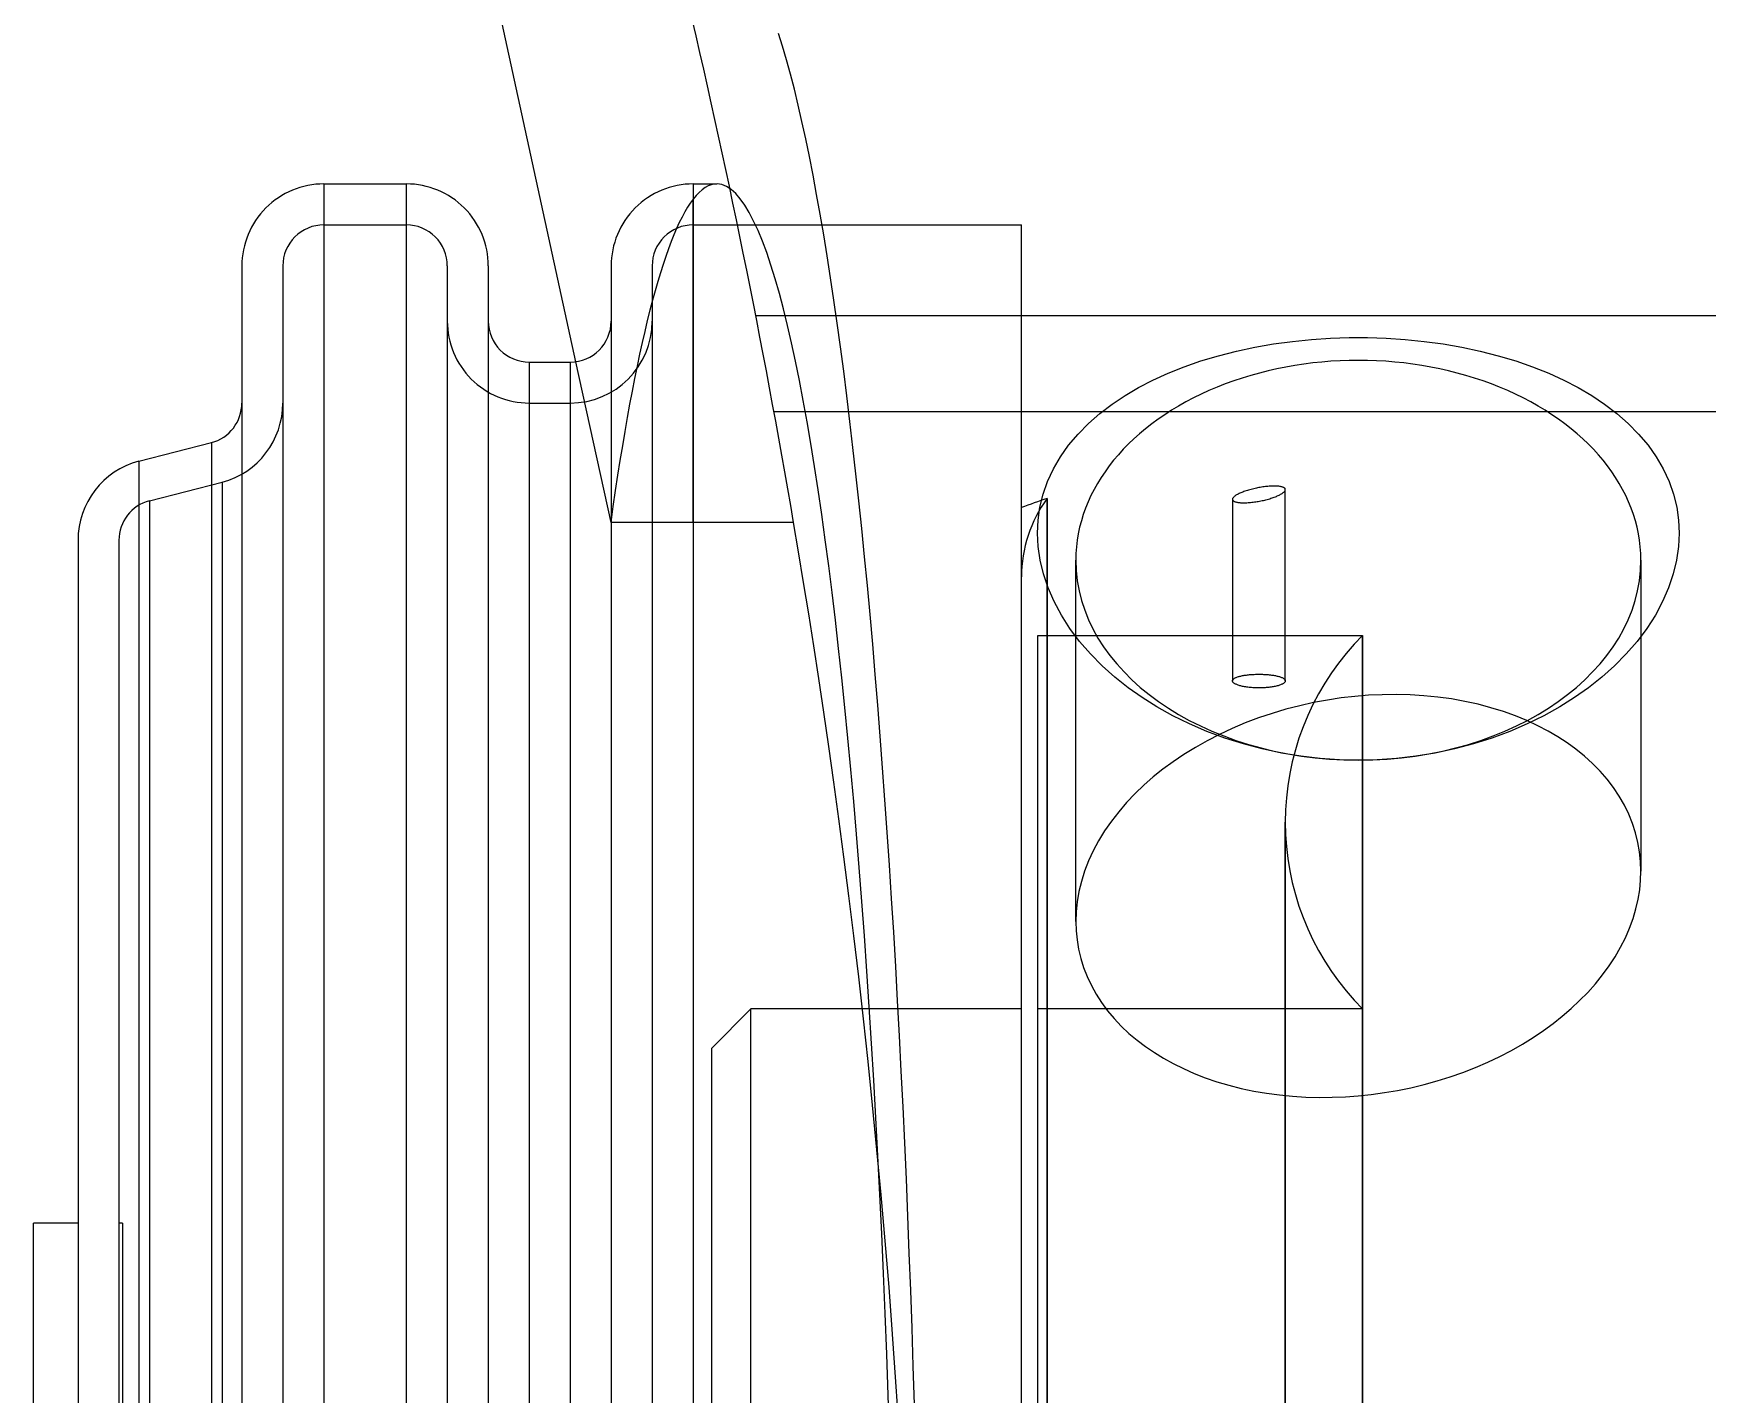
# Model space of a CAD drawing. Header units: millimetres. Extents: x -29 to 3384, y -388 to 1226.
# Drawn here: x 892.37 to 917.75, y -68.88 to -48.25 of the extents above; entities that cross this region are included whole.
import ezdxf

# ---------------------------------------------------------------- set-up
doc = ezdxf.new("R2010")
doc.units = ezdxf.units.MM
doc.layers.add('MAIN-1', color=7, linetype='Continuous')
doc.layers.add('MAIN-2', color=7, linetype='Continuous')

msp = doc.modelspace()

# ---------------------------------------------------------------- linework, layer by layer
at = {"layer": 'MAIN-1'}
for p, q in [((899.34529, -47.53261), (900.58782, -53.22717)), ((896.77129, -50.53261), (896.77129, -77.53261)), ((896.77129, -50.53261), (898.02179, -50.53261)), ((898.02179, -50.53261), (898.02179, -77.53261)), ((902.36879, -50.53261), (902.36879, -77.53261)), ((902.36879, -50.53261), (902.72733, -50.53261)), ((895.52929, -51.77461), (895.52929, -77.53261)), ((899.26379, -51.77461), (899.26379, -77.53261)), ((901.12679, -51.77461), (901.12679, -77.53261)), ((910.60388, -53.0665), (910.8834, -53.00687)), ((910.8834, -53.00687), (911.16769, -52.95742)), ((911.16769, -52.95742), (911.45478, -52.91822)), ((911.45478, -52.91822), (911.74271, -52.88927)), ((911.74271, -52.88927), (912.0294, -52.87035)), ((912.0294, -52.87035), (912.31274, -52.86108)), ((912.31274, -52.86108), (912.59225, -52.86108)), ((912.59225, -52.86108), (912.87559, -52.87035)), ((912.87559, -52.87035), (913.16228, -52.88927)), ((913.16228, -52.88927), (913.45021, -52.91822)), ((913.45021, -52.91822), (913.7373, -52.95742)), ((913.7373, -52.95742), (914.02159, -53.00687)), ((914.02159, -53.00687), (914.30111, -53.0665)), ((899.88479, -53.23261), (899.88479, -77.53261)), ((899.88479, -53.23261), (900.50579, -53.23261)), ((900.50579, -53.23261), (900.50579, -77.53261)), ((909.81105, -53.30434), (910.06603, -53.21565)), ((910.06603, -53.21565), (910.33087, -53.13622)), ((910.33087, -53.13622), (910.60388, -53.0665)), ((914.30111, -53.0665), (914.57411, -53.13622)), ((914.57411, -53.13622), (914.83895, -53.21565)), ((914.83895, -53.21565), (915.09393, -53.30434)), ((909.12025, -53.61959), (909.33687, -53.50717)), ((909.33687, -53.50717), (909.56755, -53.40179)), ((909.56755, -53.40179), (909.81105, -53.30434)), ((915.09393, -53.30434), (915.33743, -53.40179)), ((915.33743, -53.40179), (915.56812, -53.50717)), ((915.56812, -53.50717), (915.78474, -53.61959)), ((908.71973, -53.87113), (908.91575, -53.74003)), ((908.91575, -53.74003), (909.12025, -53.61959)), ((915.78474, -53.61959), (915.98924, -53.74003)), ((915.98924, -53.74003), (916.18526, -53.87113)), ((908.36167, -54.1638), (908.53431, -54.01253)), ((908.53431, -54.01253), (908.71973, -53.87113)), ((916.18526, -53.87113), (916.37067, -54.01253)), ((916.37067, -54.01253), (916.54331, -54.1638)), ((908.20355, -54.32429), (908.36167, -54.1638)), ((916.54331, -54.1638), (916.70144, -54.32429)), ((893.96584, -54.73293), (895.06902, -54.45345)), ((895.06902, -54.45345), (895.06902, -77.53261)), ((907.93657, -54.66955), (908.06138, -54.49315)), ((908.06138, -54.49315), (908.20355, -54.32429)), ((916.70144, -54.32429), (916.84361, -54.49315)), ((916.84361, -54.49315), (916.96842, -54.66955)), ((893.96584, -54.73293), (893.96584, -77.53261)), ((907.83009, -54.85265), (907.93657, -54.66955)), ((916.96842, -54.66955), (917.0749, -54.85265)), ((907.67457, -55.23416), (907.74255, -55.04126)), ((907.74255, -55.04126), (907.83009, -54.85265)), ((917.0749, -54.85265), (917.16244, -55.04126)), ((917.16244, -55.04126), (917.23042, -55.23416)), ((907.62647, -55.43001), (907.67457, -55.23416)), ((917.23042, -55.23416), (917.27852, -55.43001)), ((907.59792, -55.62729), (907.62647, -55.43001)), ((917.27852, -55.43001), (917.30707, -55.62729)), ((907.58849, -55.82443), (907.59792, -55.62729)), ((907.5983, -56.02742), (907.58849, -55.82443)), ((917.31649, -55.82443), (917.30669, -56.02742)), ((917.30707, -55.62729), (917.31649, -55.82443)), ((893.04529, -55.93261), (893.04529, -77.53261)), ((907.62801, -56.23435), (907.5983, -56.02742)), ((917.30669, -56.02742), (917.27697, -56.23435)), ((907.67808, -56.44355), (907.62801, -56.23435)), ((917.27697, -56.23435), (917.2269, -56.44355)), ((907.74884, -56.65339), (907.67808, -56.44355)), ((917.2269, -56.44355), (917.15615, -56.65339)), ((907.83989, -56.86222), (907.74884, -56.65339)), ((917.15615, -56.65339), (917.06509, -56.86222)), ((907.95059, -57.06838), (907.83989, -56.86222)), ((908.08027, -57.2703), (907.95059, -57.06838)), ((916.9544, -57.06838), (916.82472, -57.2703)), ((917.06509, -56.86222), (916.9544, -57.06838)), ((908.22781, -57.46663), (908.08027, -57.2703)), ((916.82472, -57.2703), (916.67717, -57.46663)), ((908.39172, -57.65593), (908.22781, -57.46663)), ((916.67717, -57.46663), (916.51327, -57.65593)), ((908.57044, -57.83675), (908.39172, -57.65593)), ((908.76202, -58.00786), (908.57044, -57.83675)), ((916.33455, -57.83675), (916.14297, -58.00786)), ((916.51327, -57.65593), (916.33455, -57.83675)), ((908.96412, -58.16821), (908.76202, -58.00786)), ((916.14297, -58.00786), (915.94086, -58.16821)), ((909.17515, -58.31729), (908.96412, -58.16821)), ((909.4001, -58.45872), (909.17515, -58.31729)), ((911.9847, -58.35389), (911.77404, -58.39283)), ((912.19412, -58.32255), (911.9847, -58.35389)), ((912.40127, -58.29872), (912.19412, -58.32255)), ((912.60711, -58.28213), (912.40127, -58.29872)), ((912.81553, -58.27252), (912.60711, -58.28213)), ((913.02569, -58.27014), (912.81553, -58.27252)), ((913.23656, -58.2753), (913.02569, -58.27014)), ((913.44709, -58.28823), (913.23656, -58.2753)), ((913.65631, -58.309), (913.44709, -58.28823)), ((913.86324, -58.33757), (913.65631, -58.309)), ((914.06693, -58.3739), (913.86324, -58.33757)), ((915.72984, -58.31729), (915.50489, -58.45872)), ((915.94086, -58.16821), (915.72984, -58.31729)), ((909.63932, -58.5922), (909.4001, -58.45872)), ((909.89147, -58.7162), (909.63932, -58.5922)), ((911.14502, -58.55562), (910.9396, -58.62473)), ((911.35322, -58.4938), (911.14502, -58.55562)), ((911.56321, -58.43947), (911.35322, -58.4938)), ((911.77404, -58.39283), (911.56321, -58.43947)), ((914.26649, -58.41794), (914.06693, -58.3739)), ((914.46117, -58.46945), (914.26649, -58.41794)), ((914.65018, -58.52813), (914.46117, -58.46945)), ((914.8327, -58.59365), (914.65018, -58.52813)), ((915.00796, -58.66566), (914.8327, -58.59365)), ((915.26567, -58.5922), (915.01352, -58.7162)), ((915.50489, -58.45872), (915.26567, -58.5922)), ((910.15506, -58.82941), (909.89147, -58.7162)), ((910.4283, -58.93085), (910.15506, -58.82941)), ((910.54069, -58.78392), (910.34877, -58.87329)), ((910.7379, -58.70092), (910.54069, -58.78392)), ((910.9396, -58.62473), (910.7379, -58.70092)), ((914.74993, -58.82941), (914.47668, -58.93085)), ((915.01352, -58.7162), (914.74993, -58.82941)), ((910.70941, -59.0196), (910.4283, -58.93085)), ((910.99665, -59.09494), (910.70941, -59.0196)), ((911.28804, -59.15655), (910.99665, -59.09494)), ((913.90834, -59.09494), (913.61695, -59.15655)), ((914.19558, -59.0196), (913.90834, -59.09494)), ((914.47668, -58.93085), (914.19558, -59.0196)), ((911.58148, -59.20415), (911.28804, -59.15655)), ((911.87487, -59.23761), (911.58148, -59.20415)), ((912.16595, -59.25733), (911.87487, -59.23761)), ((912.45249, -59.2638), (912.16595, -59.25733)), ((912.73903, -59.25733), (912.45249, -59.2638)), ((913.03012, -59.23761), (912.73903, -59.25733)), ((913.3235, -59.20415), (913.03012, -59.23761)), ((913.61695, -59.15655), (913.3235, -59.20415)), ((893.04529, -66.28261), (892.37029, -66.28261)), ((892.37029, -88.78261), (892.37029, -66.28261))]:
    msp.add_line(p, q, dxfattribs=at)
for centre, radius, start, end in [((896.77129, -51.77461), 1.242, 89.999981, 180.000037), ((898.02179, -51.77461), 1.242, 359.999943, 89.999981), ((902.36879, -51.77461), 1.242, 89.999981, 180.000037), ((899.88479, -52.61161), 0.621, 179.99998, 270.000019), ((900.50579, -52.61161), 0.621, 270.000019, 0), ((894.90829, -53.85361), 0.621, 284.999939, 0.000115), ((894.28729, -55.93261), 1.242, 104.999959, 180.00002)]:
    msp.add_arc(centre, radius, start, end, dxfattribs=at)
for centre, major_axis, ratio, start_param, end_param in [((902.72732, -77.53261), (0, 30.7), 0.1015625, -2.83616003, -0.30543262), ((902.72732, -77.53261), (0, -27), 0.1015625, 1.57079633, 3.13869829), ((912.45249, -56.23526), (-4.283, 0), 0.70710678, 3.14159265, 6.28318531), ((912.45249, -56.23526), (-4.283, 0), 0.70710678, 0, 3.14159265)]:
    msp.add_ellipse(centre, major_axis=major_axis, ratio=ratio, start_param=start_param, end_param=end_param, dxfattribs=at)
at = {"layer": 'MAIN-2'}
for p, q in [((896.77129, -50.53261), (896.77129, -77.53261)), ((898.02179, -50.53261), (898.02179, -77.53261)), ((902.36879, -50.53261), (902.36879, -50.76438)), ((902.36879, -55.66261), (902.36879, -50.76438)), ((896.77129, -51.15361), (896.77129, -77.53261)), ((896.77129, -51.15361), (896.77129, -77.53261)), ((896.77129, -51.15361), (898.02179, -51.15361)), ((898.02179, -51.15361), (898.02179, -77.53261)), ((898.02179, -51.15361), (898.02179, -77.53261)), ((902.36879, -51.15361), (902.36879, -77.53261)), ((902.36879, -51.15361), (902.36879, -77.53261)), ((902.36879, -51.15361), (907.34529, -51.15361)), ((907.34529, -77.53261), (907.34529, -51.15361)), ((896.15029, -51.77461), (896.15029, -77.53261)), ((898.64279, -51.77461), (898.64279, -77.53261)), ((901.74779, -51.77461), (901.74779, -77.53261)), ((927.37178, -52.53261), (903.3188, -52.53261)), ((899.88479, -53.23261), (899.88479, -77.53261)), ((900.50579, -53.23261), (900.50579, -77.53261)), ((900.58782, -53.22717), (901.11922, -55.66261)), ((899.88479, -53.85361), (899.88479, -77.53261)), ((899.88479, -53.85361), (899.88479, -77.53261)), ((899.88479, -53.85361), (900.50579, -53.85361)), ((900.50579, -53.85361), (900.50579, -77.53261)), ((900.50579, -53.85361), (900.50579, -77.53261)), ((903.59441, -53.98261), (927.09617, -53.98261)), ((895.06902, -54.45345), (895.06902, -77.53261)), ((893.96584, -54.73293), (893.96584, -77.53261)), ((894.12657, -55.33277), (895.22975, -55.05329)), ((895.22975, -55.05329), (895.22975, -77.53261)), ((895.22975, -55.05329), (895.22975, -77.53261)), ((907.73606, -55.29863), (907.73606, -99.76658)), ((907.73606, -99.76658), (907.73606, -55.29863)), ((910.5458, -55.30669), (910.54529, -55.31191)), ((910.54529, -55.31191), (910.54579, -55.31685)), ((910.54529, -55.31191), (910.54529, -58.06258)), ((910.54579, -55.31685), (910.54728, -55.32167)), ((910.54734, -55.30123), (910.5458, -55.30669)), ((910.5499, -55.29555), (910.54734, -55.30123)), ((910.5535, -55.28967), (910.5499, -55.29555)), ((910.55813, -55.28361), (910.5535, -55.28967)), ((910.56379, -55.27741), (910.55813, -55.28361)), ((910.5705, -55.27109), (910.56379, -55.27741)), ((910.57824, -55.26467), (910.5705, -55.27109)), ((910.58701, -55.25819), (910.57824, -55.26467)), ((910.59671, -55.25167), (910.58701, -55.25819)), ((910.60729, -55.24514), (910.59671, -55.25167)), ((910.61865, -55.23865), (910.60729, -55.24514)), ((910.63073, -55.23221), (910.61865, -55.23865)), ((910.64345, -55.22586), (910.63073, -55.23221)), ((910.65673, -55.21964), (910.64345, -55.22586)), ((910.67059, -55.21352), (910.65673, -55.21964)), ((910.68532, -55.20739), (910.67059, -55.21352)), ((910.70086, -55.20126), (910.68532, -55.20739)), ((910.71716, -55.19517), (910.70086, -55.20126)), ((910.73415, -55.18914), (910.71716, -55.19517)), ((910.75176, -55.18321), (910.73415, -55.18914)), ((910.76992, -55.17741), (910.75176, -55.18321)), ((910.78858, -55.17175), (910.76992, -55.17741)), ((910.80767, -55.16628), (910.78858, -55.17175)), ((910.82708, -55.16102), (910.80767, -55.16628)), ((910.84674, -55.15597), (910.82708, -55.16102)), ((910.86654, -55.15116), (910.84674, -55.15597)), ((910.88639, -55.1466), (910.86654, -55.15116)), ((910.9062, -55.14231), (910.88639, -55.1466)), ((910.92586, -55.13831), (910.9062, -55.14231)), ((910.94528, -55.1346), (910.92586, -55.13831)), ((910.9647, -55.13116), (910.94528, -55.1346)), ((910.98436, -55.12792), (910.9647, -55.13116)), ((911.00416, -55.12492), (910.98436, -55.12792)), ((911.02401, -55.12216), (911.00416, -55.12492)), ((911.04382, -55.11968), (911.02401, -55.12216)), ((911.06348, -55.11749), (911.04382, -55.11968)), ((911.05195, -55.31826), (911.07122, -55.31321)), ((911.0829, -55.1156), (911.06348, -55.11749)), ((911.07122, -55.31321), (911.09021, -55.30795)), ((911.10198, -55.11404), (911.0829, -55.1156)), ((911.09021, -55.30795), (911.10885, -55.30251)), ((911.12064, -55.11282), (911.10198, -55.11404)), ((911.10885, -55.30251), (911.12704, -55.2969)), ((911.13881, -55.11194), (911.12064, -55.11282)), ((911.12704, -55.2969), (911.14475, -55.29115)), ((911.15642, -55.11138), (911.13881, -55.11194)), ((911.14475, -55.29115), (911.16189, -55.28528)), ((911.17341, -55.11116), (911.15642, -55.11138)), ((911.16189, -55.28528), (911.1784, -55.27934)), ((911.18971, -55.11124), (911.17341, -55.11116)), ((911.1784, -55.27934), (911.19423, -55.27335)), ((911.20526, -55.11165), (911.18971, -55.11124)), ((911.19423, -55.27335), (911.20931, -55.26733)), ((911.21998, -55.11235), (911.20526, -55.11165)), ((911.20931, -55.26733), (911.22358, -55.26131)), ((911.23385, -55.11336), (911.21998, -55.11235)), ((911.22358, -55.26131), (911.23706, -55.25529)), ((911.24713, -55.1147), (911.23385, -55.11336)), ((911.23706, -55.25529), (911.25001, -55.24914)), ((911.25985, -55.11636), (911.24713, -55.1147)), ((911.25001, -55.24914), (911.2624, -55.24288)), ((911.27193, -55.11835), (911.25985, -55.11636)), ((911.2624, -55.24288), (911.27415, -55.23654)), ((911.2833, -55.12066), (911.27193, -55.11835)), ((911.27415, -55.23654), (911.2852, -55.23015)), ((911.29387, -55.1233), (911.2833, -55.12066)), ((911.2852, -55.23015), (911.29547, -55.22374)), ((911.30358, -55.12624), (911.29387, -55.1233)), ((911.29547, -55.22374), (911.30489, -55.21734)), ((911.31234, -55.1295), (911.30358, -55.12624)), ((911.30489, -55.21734), (911.31338, -55.21097)), ((911.32009, -55.13306), (911.31234, -55.1295)), ((911.31338, -55.21097), (911.32089, -55.20467)), ((911.3268, -55.13691), (911.32009, -55.13306)), ((911.32089, -55.20467), (911.32738, -55.19847)), ((911.33246, -55.14103), (911.3268, -55.13691)), ((911.32738, -55.19847), (911.33287, -55.19239)), ((911.33709, -55.14538), (911.33246, -55.14103)), ((911.33287, -55.19239), (911.33735, -55.18644)), ((911.34068, -55.14994), (911.33709, -55.14538)), ((911.33735, -55.18644), (911.34083, -55.18067)), ((911.34325, -55.15468), (911.34068, -55.14994)), ((911.34083, -55.18067), (911.34331, -55.17509)), ((911.34478, -55.15957), (911.34325, -55.15468)), ((911.34331, -55.17509), (911.3448, -55.16972)), ((911.34529, -55.1646), (911.34478, -55.15957)), ((911.3448, -55.16972), (911.34529, -55.1646)), ((911.34529, -58.06258), (911.34529, -55.1646)), ((894.12657, -55.33277), (894.12657, -77.53261)), ((894.12657, -55.33277), (894.12657, -77.53261)), ((910.54728, -55.32167), (910.54976, -55.32633)), ((910.54976, -55.32633), (910.55324, -55.33083)), ((910.55324, -55.33083), (910.55772, -55.33512)), ((910.55772, -55.33512), (910.56321, -55.33918)), ((910.56321, -55.33918), (910.5697, -55.343)), ((910.5697, -55.343), (910.5772, -55.34653)), ((910.5772, -55.34653), (910.58569, -55.34977)), ((910.58569, -55.34977), (910.59511, -55.3527)), ((910.59511, -55.3527), (910.60538, -55.35533)), ((910.60538, -55.35533), (910.61643, -55.35765)), ((910.61643, -55.35765), (910.62818, -55.35966)), ((910.62818, -55.35966), (910.64057, -55.36136)), ((910.64057, -55.36136), (910.65352, -55.36273)), ((910.65352, -55.36273), (910.66699, -55.36379)), ((910.66699, -55.36379), (910.68126, -55.36456)), ((910.68126, -55.36456), (910.69634, -55.36502)), ((910.69634, -55.36502), (910.71217, -55.36519)), ((910.71217, -55.36519), (910.72868, -55.36505)), ((910.72868, -55.36505), (910.74582, -55.3646)), ((910.74582, -55.3646), (910.76352, -55.36383)), ((910.76352, -55.36383), (910.78172, -55.36274)), ((910.78172, -55.36274), (910.80035, -55.36133)), ((910.80035, -55.36133), (910.81934, -55.35958)), ((910.81934, -55.35958), (910.83861, -55.35754)), ((910.83861, -55.35754), (910.85805, -55.35521)), ((910.85805, -55.35521), (910.87757, -55.35261)), ((910.87757, -55.35261), (910.89709, -55.34976)), ((910.89709, -55.34976), (910.91652, -55.34668)), ((910.91652, -55.34668), (910.93576, -55.34338)), ((910.93576, -55.34338), (910.9548, -55.33988)), ((910.9548, -55.33988), (910.97404, -55.33609)), ((910.97404, -55.33609), (910.99346, -55.33201)), ((910.99346, -55.33201), (911.01299, -55.32767)), ((911.01299, -55.32767), (911.03251, -55.32308)), ((911.03251, -55.32308), (911.05195, -55.31826)), ((902.36879, -55.66261), (901.11922, -55.66261)), ((902.36879, -55.66261), (902.36879, -77.53261)), ((903.89249, -55.66261), (902.36879, -55.66261)), ((903.96808, -56.11028), (903.89249, -55.66263)), ((893.66629, -55.93261), (893.66629, -77.53261)), ((904.04432, -56.57171), (903.96808, -56.11028)), ((908.16949, -61.70924), (908.16949, -56.23526)), ((916.73549, -56.23526), (916.73549, -60.9447)), ((904.1209, -57.04598), (904.04432, -56.57171)), ((907.34529, -77.53261), (907.34529, -56.48623)), ((904.19753, -57.53205), (904.1209, -57.04598)), ((904.27389, -58.02878), (904.19753, -57.53205)), ((907.59529, -57.37575), (912.51687, -57.37575)), ((907.59529, -97.68946), (907.59529, -57.37575)), ((912.38926, -57.5094), (912.26796, -57.6488)), ((912.51687, -57.37575), (912.38926, -57.5094)), ((912.51687, -97.68946), (912.51687, -57.37575)), ((912.51687, -57.37575), (912.51687, -97.68946)), ((912.15322, -57.79364), (912.0453, -57.94364)), ((912.26796, -57.6488), (912.15322, -57.79364)), ((904.34973, -58.53524), (904.27389, -58.02878)), ((910.54529, -58.06258), (910.54569, -58.0581)), ((910.54574, -58.06735), (910.54529, -58.06258)), ((910.54569, -58.0581), (910.54687, -58.05359)), ((910.54707, -58.0722), (910.54574, -58.06735)), ((910.54687, -58.05359), (910.54885, -58.04906)), ((910.54929, -58.07709), (910.54707, -58.0722)), ((910.54885, -58.04906), (910.55162, -58.04452)), ((910.55241, -58.08201), (910.54929, -58.07709)), ((910.55162, -58.04452), (910.55519, -58.04001)), ((910.55643, -58.08694), (910.55241, -58.08201)), ((910.55519, -58.04001), (910.55956, -58.03553)), ((910.56135, -58.09186), (910.55643, -58.08694)), ((910.55956, -58.03553), (910.56474, -58.0311)), ((910.56718, -58.09674), (910.56135, -58.09186)), ((910.56474, -58.0311), (910.57072, -58.02674)), ((910.57392, -58.10157), (910.56718, -58.09674)), ((910.57072, -58.02674), (910.57752, -58.02247)), ((910.58156, -58.10631), (910.57392, -58.10157)), ((910.57752, -58.02247), (910.58511, -58.0183)), ((910.59008, -58.11096), (910.58156, -58.10631)), ((910.58511, -58.0183), (910.59345, -58.01424)), ((910.59345, -58.01424), (910.60249, -58.0103)), ((910.60249, -58.0103), (910.61218, -58.0065)), ((910.61218, -58.0065), (910.62247, -58.00283)), ((910.62247, -58.00283), (910.6333, -57.99933)), ((910.6333, -57.99933), (910.64463, -57.99598)), ((910.64463, -57.99598), (910.65641, -57.99281)), ((910.65641, -57.99281), (910.66863, -57.98981)), ((910.66863, -57.98981), (910.68152, -57.98693)), ((910.68152, -57.98693), (910.69509, -57.98417)), ((910.69509, -57.98417), (910.70928, -57.98153)), ((910.70928, -57.98153), (910.72405, -57.97903)), ((910.72405, -57.97903), (910.73935, -57.97668)), ((910.73935, -57.97668), (910.75515, -57.97449)), ((910.75515, -57.97449), (910.77138, -57.97247)), ((910.77138, -57.97247), (910.788, -57.97064)), ((910.788, -57.97064), (910.80498, -57.969)), ((910.80498, -57.969), (910.82224, -57.96756)), ((910.82224, -57.96756), (910.83971, -57.96631)), ((910.83971, -57.96631), (910.85734, -57.96526)), ((910.85734, -57.96526), (910.87504, -57.9644)), ((910.87504, -57.9644), (910.89276, -57.96374)), ((910.89276, -57.96374), (910.91042, -57.96327)), ((910.91042, -57.96327), (910.92795, -57.96298)), ((910.92795, -57.96298), (910.94529, -57.96289)), ((910.94529, -57.96289), (910.96263, -57.96298)), ((910.96263, -57.96298), (910.98017, -57.96327)), ((910.98017, -57.96327), (910.99783, -57.96374)), ((910.99783, -57.96374), (911.01554, -57.9644)), ((911.01554, -57.9644), (911.03325, -57.96526)), ((911.03325, -57.96526), (911.05087, -57.96631)), ((911.05087, -57.96631), (911.06835, -57.96756)), ((911.06835, -57.96756), (911.08561, -57.969)), ((911.08561, -57.969), (911.10258, -57.97064)), ((911.10258, -57.97064), (911.11921, -57.97247)), ((911.11921, -57.97247), (911.13544, -57.97449)), ((911.13544, -57.97449), (911.15123, -57.97668)), ((911.15123, -57.97668), (911.16654, -57.97903)), ((911.16654, -57.97903), (911.18131, -57.98153)), ((911.18131, -57.98153), (911.1955, -57.98417)), ((911.1955, -57.98417), (911.20906, -57.98693)), ((911.20906, -57.98693), (911.22196, -57.98981)), ((911.22196, -57.98981), (911.23418, -57.99281)), ((911.23418, -57.99281), (911.24595, -57.99598)), ((911.24595, -57.99598), (911.25729, -57.99933)), ((911.25729, -57.99933), (911.26812, -58.00283)), ((911.26812, -58.00283), (911.27841, -58.0065)), ((911.27841, -58.0065), (911.2881, -58.0103)), ((911.2881, -58.0103), (911.29714, -58.01424)), ((911.29714, -58.01424), (911.30548, -58.0183)), ((911.30902, -58.10631), (911.30051, -58.11096)), ((911.30548, -58.0183), (911.31307, -58.02247)), ((911.31667, -58.10157), (911.30902, -58.10631)), ((911.31307, -58.02247), (911.31986, -58.02674)), ((911.32341, -58.09674), (911.31667, -58.10157)), ((911.31986, -58.02674), (911.32585, -58.0311)), ((911.32924, -58.09186), (911.32341, -58.09674)), ((911.32585, -58.0311), (911.33103, -58.03553)), ((911.33416, -58.08694), (911.32924, -58.09186)), ((911.33103, -58.03553), (911.3354, -58.04001)), ((911.33818, -58.08201), (911.33416, -58.08694)), ((911.3354, -58.04001), (911.33897, -58.04452)), ((911.34129, -58.07709), (911.33818, -58.08201)), ((911.33897, -58.04452), (911.34174, -58.04906)), ((911.34352, -58.0722), (911.34129, -58.07709)), ((911.34174, -58.04906), (911.34372, -58.05359)), ((911.34485, -58.06735), (911.34352, -58.0722)), ((911.34372, -58.05359), (911.3449, -58.0581)), ((911.34529, -58.06258), (911.34485, -58.06735)), ((911.3449, -58.0581), (911.34529, -58.06258)), ((911.94442, -58.09845), (911.8508, -58.25776)), ((912.0453, -57.94364), (911.94442, -58.09845)), ((910.5994, -58.1155), (910.59008, -58.11096)), ((910.60947, -58.11991), (910.5994, -58.1155)), ((910.62024, -58.12417), (910.60947, -58.11991)), ((910.63163, -58.12827), (910.62024, -58.12417)), ((910.64358, -58.13219), (910.63163, -58.12827)), ((910.65605, -58.13592), (910.64358, -58.13219)), ((910.66901, -58.13945), (910.65605, -58.13592)), ((910.68273, -58.14285), (910.66901, -58.13945)), ((910.6972, -58.14612), (910.68273, -58.14285)), ((910.71237, -58.14925), (910.6972, -58.14612)), ((910.72817, -58.1522), (910.71237, -58.14925)), ((910.74457, -58.15497), (910.72817, -58.1522)), ((910.76149, -58.15754), (910.74457, -58.15497)), ((910.77889, -58.15989), (910.76149, -58.15754)), ((910.79671, -58.16201), (910.77889, -58.15989)), ((910.81489, -58.16387), (910.79671, -58.16201)), ((910.83334, -58.16549), (910.81489, -58.16387)), ((910.85199, -58.16685), (910.83334, -58.16549)), ((910.87075, -58.16797), (910.85199, -58.16685)), ((910.88954, -58.16883), (910.87075, -58.16797)), ((910.90828, -58.16945), (910.88954, -58.16883)), ((910.9269, -58.16982), (910.90828, -58.16945)), ((910.94529, -58.16994), (910.9269, -58.16982)), ((910.96369, -58.16982), (910.94529, -58.16994)), ((910.9823, -58.16945), (910.96369, -58.16982)), ((911.00105, -58.16883), (910.9823, -58.16945)), ((911.01984, -58.16797), (911.00105, -58.16883)), ((911.0386, -58.16685), (911.01984, -58.16797)), ((911.05725, -58.16549), (911.0386, -58.16685)), ((911.0757, -58.16387), (911.05725, -58.16549)), ((911.09388, -58.16201), (911.0757, -58.16387)), ((911.1117, -58.15989), (911.09388, -58.16201)), ((911.1291, -58.15754), (911.1117, -58.15989)), ((911.14602, -58.15497), (911.1291, -58.15754)), ((911.16241, -58.1522), (911.14602, -58.15497)), ((911.17822, -58.14925), (911.16241, -58.1522)), ((911.19339, -58.14612), (911.17822, -58.14925)), ((911.20786, -58.14285), (911.19339, -58.14612)), ((911.22158, -58.13945), (911.20786, -58.14285)), ((911.23454, -58.13592), (911.22158, -58.13945)), ((911.247, -58.13219), (911.23454, -58.13592)), ((911.25896, -58.12827), (911.247, -58.13219)), ((911.27035, -58.12417), (911.25896, -58.12827)), ((911.28111, -58.11991), (911.27035, -58.12417)), ((911.29118, -58.1155), (911.28111, -58.11991)), ((911.30051, -58.11096), (911.29118, -58.1155)), ((911.8508, -58.25776), (911.76464, -58.42123)), ((904.42571, -59.05698), (904.34973, -58.53524)), ((911.68612, -58.5885), (911.6154, -58.75922)), ((911.76464, -58.42123), (911.68612, -58.5885)), ((911.6154, -58.75922), (911.55265, -58.93302)), ((915.1722, -58.74207), (915.00796, -58.66566)), ((915.32833, -58.82362), (915.1722, -58.74207)), ((915.47584, -58.90974), (915.32833, -58.82362)), ((904.50206, -59.59674), (904.42571, -59.05698)), ((909.98167, -59.07069), (909.80933, -59.17707)), ((910.16172, -58.96923), (909.98167, -59.07069)), ((910.34877, -58.87329), (910.16172, -58.96923)), ((911.49799, -59.10953), (911.45154, -59.28838)), ((911.55265, -58.93302), (911.49799, -59.10953)), ((915.61625, -59.00122), (915.47584, -58.90974)), ((915.75148, -59.09939), (915.61625, -59.00122)), ((915.88064, -59.20398), (915.75148, -59.09939)), ((909.64527, -59.28767), (909.49006, -59.40175)), ((909.80933, -59.17707), (909.64527, -59.28767)), ((911.45154, -59.28838), (911.4134, -59.46918)), ((916.0028, -59.3147), (915.88064, -59.20398)), ((916.11714, -59.4312), (916.0028, -59.3147)), ((904.57846, -60.15402), (904.50206, -59.59674)), ((909.3435, -59.51925), (909.20255, -59.64261)), ((909.49006, -59.40175), (909.3435, -59.51925)), ((911.4134, -59.46918), (911.38365, -59.65156)), ((916.22303, -59.55304), (916.11714, -59.4312)), ((916.31994, -59.6797), (916.22303, -59.55304)), ((909.06766, -59.77175), (908.93982, -59.90618)), ((909.20255, -59.64261), (909.06766, -59.77175)), ((911.36236, -59.83511), (911.34956, -60.01945)), ((911.38365, -59.65156), (911.36236, -59.83511)), ((916.40731, -59.81069), (916.31994, -59.6797)), ((916.4847, -59.94554), (916.40731, -59.81069)), ((908.81998, -60.0454), (908.70887, -60.18882)), ((908.93982, -59.90618), (908.81998, -60.0454)), ((911.34956, -60.01945), (911.34529, -60.20418)), ((916.55189, -60.08368), (916.4847, -59.94554)), ((916.60871, -60.22447), (916.55189, -60.08368)), ((904.65462, -60.7283), (904.57846, -60.15402)), ((908.60708, -60.33579), (908.51519, -60.48567)), ((908.70887, -60.18882), (908.60708, -60.33579)), ((911.34529, -60.20418), (911.34956, -60.38891)), ((911.34529, -60.20418), (911.34529, -94.86104)), ((911.34529, -94.86104), (911.34529, -60.20418)), ((911.34956, -60.38891), (911.36236, -60.57325)), ((916.65498, -60.36727), (916.60871, -60.22447)), ((916.69059, -60.51142), (916.65498, -60.36727)), ((908.43374, -60.63785), (908.363, -60.7917)), ((908.51519, -60.48567), (908.43374, -60.63785)), ((911.36236, -60.57325), (911.38365, -60.75681)), ((916.7157, -60.6562), (916.69059, -60.51142)), ((904.73024, -61.31896), (904.65462, -60.7283)), ((908.363, -60.7917), (908.30314, -60.94651)), ((911.38365, -60.75681), (911.4134, -60.93918)), ((916.73059, -60.80088), (916.7157, -60.6562)), ((916.73549, -60.9447), (916.73059, -60.80088)), ((908.25437, -61.10155), (908.21683, -61.25609)), ((908.30314, -60.94651), (908.25437, -61.10155)), ((911.4134, -60.93918), (911.45154, -61.11998)), ((911.45154, -61.11998), (911.49799, -61.29883)), ((916.71689, -61.22769), (916.73088, -61.08497)), ((916.73088, -61.08497), (916.73549, -60.9447)), ((904.80502, -61.92532), (904.73024, -61.31896)), ((908.21683, -61.25609), (908.19035, -61.40938)), ((911.49799, -61.29883), (911.55265, -61.47535)), ((916.65985, -61.51797), (916.69329, -61.37224)), ((916.69329, -61.37224), (916.71689, -61.22769)), ((908.17466, -61.56068), (908.16949, -61.70924)), ((908.19035, -61.40938), (908.17466, -61.56068)), ((911.55265, -61.47535), (911.6154, -61.64915)), ((911.6154, -61.64915), (911.68612, -61.81987)), ((916.61638, -61.66426), (916.65985, -61.51797)), ((908.16949, -61.70924), (908.1741, -61.84869)), ((908.1741, -61.84869), (908.18809, -61.98891)), ((911.68612, -61.81987), (911.76464, -61.98713)), ((916.49976, -61.95604), (916.56297, -61.81049)), ((916.56297, -61.81049), (916.61638, -61.66426)), ((904.87864, -62.54671), (904.80502, -61.92532)), ((908.18809, -61.98891), (908.21169, -62.12923)), ((908.21169, -62.12923), (908.24513, -62.26899)), ((911.76464, -61.98713), (911.8508, -62.1506)), ((911.8508, -62.1506), (911.94442, -62.30991)), ((916.34466, -62.24272), (916.42694, -62.10031)), ((916.42694, -62.10031), (916.49976, -61.95604)), ((908.24513, -62.26899), (908.2886, -62.4075)), ((908.2886, -62.4075), (908.34201, -62.54418)), ((911.94442, -62.30991), (912.0453, -62.46473)), ((916.15329, -62.51997), (916.25328, -62.38279)), ((916.25328, -62.38279), (916.34466, -62.24272)), ((904.95083, -63.18243), (904.87864, -62.54671)), ((908.34201, -62.54418), (908.4052, -62.67844)), ((912.0453, -62.46473), (912.15322, -62.61472)), ((912.15322, -62.61472), (912.26796, -62.75957)), ((915.92949, -62.78351), (916.04519, -62.65372)), ((916.04519, -62.65372), (916.15329, -62.51997)), ((908.4052, -62.67844), (908.47801, -62.80969)), ((908.47801, -62.80969), (908.56028, -62.93739)), ((912.26796, -62.75957), (912.38926, -62.89896)), ((912.38926, -62.89896), (912.51687, -63.03261)), ((915.67822, -63.02941), (915.8069, -62.90888)), ((915.8069, -62.90888), (915.92949, -62.78351)), ((903.24529, -63.03261), (902.64529, -63.63261)), ((903.24529, -77.53261), (903.24529, -63.03261)), ((907.34529, -63.03261), (903.24529, -63.03261)), ((905.02129, -63.83171), (904.95083, -63.18243)), ((912.51687, -63.03261), (907.59529, -63.03261)), ((908.56028, -62.93739), (908.65164, -63.06112)), ((908.65164, -63.06112), (908.75161, -63.18044)), ((908.75161, -63.18044), (908.85968, -63.29487)), ((912.51687, -77.53261), (912.51687, -63.03261)), ((912.51687, -63.03261), (912.51687, -77.53261)), ((915.40519, -63.2549), (915.5443, -63.14469)), ((915.5443, -63.14469), (915.67822, -63.02941)), ((908.85968, -63.29487), (908.97534, -63.40399)), ((908.97534, -63.40399), (909.09791, -63.50745)), ((915.10318, -63.46644), (915.25813, -63.36224)), ((915.25813, -63.36224), (915.40519, -63.2549)), ((902.64529, -63.63261), (902.64529, -77.53261)), ((909.09791, -63.50745), (909.22654, -63.60499)), ((909.22654, -63.60499), (909.36042, -63.69635)), ((914.59591, -63.75429), (914.77154, -63.66302)), ((914.77154, -63.66302), (914.94083, -63.5669)), ((914.94083, -63.5669), (915.10318, -63.46644)), ((905.08975, -64.49372), (905.02129, -63.83171)), ((909.36042, -63.69635), (909.49948, -63.78172)), ((909.49948, -63.78172), (909.64648, -63.86279)), ((909.64648, -63.86279), (909.80137, -63.93933)), ((909.80137, -63.93933), (909.96367, -64.0108)), ((914.03786, -63.99504), (914.22838, -63.92069)), ((914.22838, -63.92069), (914.41463, -63.84031)), ((914.41463, -63.84031), (914.59591, -63.75429)), ((909.96367, -64.0108), (910.13289, -64.0767)), ((910.13289, -64.0767), (910.30845, -64.13662)), ((910.30845, -64.13662), (910.48967, -64.19029)), ((910.48967, -64.19029), (910.67586, -64.23744)), ((913.24744, -64.2276), (913.44767, -64.17954)), ((913.44767, -64.17954), (913.6467, -64.12464)), ((913.6467, -64.12464), (913.8437, -64.06308)), ((913.8437, -64.06308), (914.03786, -63.99504)), ((910.67586, -64.23744), (910.86632, -64.27781)), ((910.86632, -64.27781), (911.06042, -64.31122)), ((911.06042, -64.31122), (911.25737, -64.33765)), ((911.25737, -64.33765), (911.45636, -64.35706)), ((911.45636, -64.35706), (911.65655, -64.36942)), ((911.65655, -64.36942), (911.8571, -64.37478)), ((911.8571, -64.37478), (912.05713, -64.37333)), ((912.05713, -64.37333), (912.25572, -64.36534)), ((912.25572, -64.36534), (912.45198, -64.35105)), ((912.45198, -64.35105), (912.64823, -64.33035)), ((912.64823, -64.33035), (912.84683, -64.30294)), ((912.84683, -64.30294), (913.04687, -64.26871)), ((913.04687, -64.26871), (913.24744, -64.2276)), ((905.15591, -65.16765), (905.08975, -64.49372)), ((905.21952, -65.85263), (905.15591, -65.16765)), ((905.28035, -66.5477), (905.21952, -65.85263)), ((893.72029, -66.28261), (893.66629, -66.28261)), ((893.72029, -66.28261), (893.72029, -88.78261)), ((905.33815, -67.25195), (905.28035, -66.5477)), ((905.39271, -67.96464), (905.33815, -67.25195)), ((905.44385, -68.68492), (905.39271, -67.96464)), ((905.4914, -69.41176), (905.44385, -68.68492))]:
    msp.add_line(p, q, dxfattribs=at)
for centre, radius, start, end in [((896.77129, -51.77461), 0.621, 89.999924, 180.000095), ((898.02179, -51.77461), 0.621, 359.999885, 89.999981), ((902.36879, -51.77461), 0.621, 89.999981, 180.000095), ((899.88479, -52.61161), 1.242, 179.99998, 270.000019), ((900.50579, -52.61161), 1.242, 270.000019, 0), ((894.90829, -53.85361), 1.242, 284.999997, 0.000057), ((915.34529, -77.53261), 23.5, 108.892692, 109.902816), ((909.34529, -56.48623), 2, 143.573025, 180.000037), ((894.28729, -55.93261), 0.621, 105.000016, 180.00002)]:
    msp.add_arc(centre, radius, start, end, dxfattribs=at)
for centre, major_axis, ratio, start_param, end_param in [((775.74529, -77.53261), (-130, 0), 1, -2.97255809, -2.90872448), ((902.72732, -77.53261), (0, -27), 0.1015625, 3.13869829, 3.2727145), ((902.72732, -77.53261), (0, -27), 0.1015625, -3.01047081, -2.51494833)]:
    msp.add_ellipse(centre, major_axis=major_axis, ratio=ratio, start_param=start_param, end_param=end_param, dxfattribs=at)

doc.saveas('drawing.dxf')
